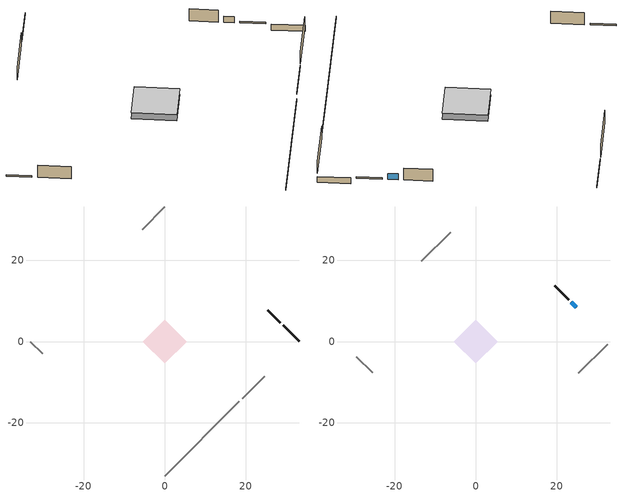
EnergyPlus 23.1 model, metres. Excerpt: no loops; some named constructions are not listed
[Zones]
crawlspace - vented
 floor foundation (Slab1 construction): -5.38,0 0,5.38 5.38,0 0,-5.38 z-0.91
 wall outside (RimJoist1 construction): 28.52,4.67 25.44,7.75 z0.3:0.61
 wall foundation (FoundationWall1 construction): 33.19,0 29.18,4.01 z-0.91:0.3
 wall adiabatic (FoundationWall2 construction): 0,-33.19 18.44,-14.75 z-0.3:0
 wall adiabatic (RimJoist2 construction): 19.1,-14.09 24.66,-8.53 z0.3:0.61
 wall adiabatic (RimJoist3 construction): -33.19,0 -30.11,-3.08 z0.3:0.61
 wall adiabatic (RimJoist4 construction): 0,33.19 -5.56,27.63 z0.3:0.61
living space
 floor to crawlspace - vented (Floor1 construction): -5.38,0 0,5.38 5.38,0 0,-5.38 z0.3
 wall outside (AdiabaticWallConstruction): 24.78,8.4 23.55,9.64 z0.3:1.49
 wall outside (Wall1 construction): 22.89,10.29 19.49,13.7 z0.3:2.74
 wall adiabatic (Wall2 construction): 25.31,-7.87 32.53,-0.66 z0.3:2.74
 wall adiabatic (Wall3 construction): -29.45,-3.74 -25.44,-7.75 z0.3:2.74
 wall adiabatic (Wall4 construction): -6.22,26.97 -13.43,19.75 z0.3:2.74
 window (WindowConstruction): 24.78,8.4 23.55,9.64 z0.3:1.49
 ceiling adiabatic (Floor2 construction): 0,-5.38 5.38,0 0,5.38 -5.38,0 z0.3
[Material] Roughness=Rough; Thermal Absorptance=0.9
Name | Thickness {m} | Conductivity {W/m-K} | Density {kg/m3} | Specific Heat {J/kg-K} | Solar Absorptance | Visible Absorptance
floor covering | 0.0127 | 0.0433444 | 54.468 | 1339.84 | 0.6 | 0.6
floor stud and cavity | 0.1397 | 0.923637 | 92.3553 | 1139.71 | 0.7 | 0.7
osb sheathing 0.75 in. | 0.01905 | 0.115458 | 512.64 | 1214.23 | 0.7 | 0.7
[Construction]
Floor1 construction Reversed: floor covering, osb sheathing 0.75 in., floor stud and cavity
[Schedule:Day:Interval]
exterior lighting schedule weekday10: No, 05:00, 0.345039, 06:00, 0.277532, 07:00, 0.26253, 08:00, 0.255029, 09:00, 0.247528, 10:00, 0.210024, 11:00, 0.165019, 12:00, 0.112513, 13:00, 0.0900102, 15:00, 0.0825094, 16:00, 0.0900102, 17:00, 0.142516, 18:00, 0.277532, 19:00, 0.367542, 20:00, 0.487555, 21:00, 0.682578, 22:00, 0.787589, 23:00, 0.682578, 24:00, 0.472554
exterior lighting schedule weekday11: No, 05:00, 0.343994, 06:00, 0.276691, 07:00, 0.261734, 08:00, 0.254256, 09:00, 0.246778, 10:00, 0.209387, 11:00, 0.164519, 12:00, 0.112172, 13:00, 0.0897375, 15:00, 0.0822593, 16:00, 0.0897375, 17:00, 0.142084, 18:00, 0.276691, 19:00, 0.366428, 20:00, 0.486078, 21:00, 0.680509, 22:00, 0.785203, 23:00, 0.680509, 24:00, 0.471122
exterior lighting schedule weekday12: No, 05:00, 0.434959, 06:00, 0.349858, 07:00, 0.330947, 08:00, 0.321491, 09:00, 0.312035, 10:00, 0.264757, 11:00, 0.208024, 12:00, 0.141834, 13:00, 0.113467, 15:00, 0.104012, 16:00, 0.113467, 17:00, 0.179657, 18:00, 0.349858, 19:00, 0.463325, 20:00, 0.614615, 21:00, 0.860461, 22:00, 0.99284, 23:00, 0.860461, 24:00, 0.595704
exterior lighting schedule weekend10: No, 02:00, 0.345039, 04:00, 0.337538, 05:00, 0.345039, 06:00, 0.337538, 07:00, 0.330038, 08:00, 0.307535, 09:00, 0.270031, 10:00, 0.225026, 11:00, 0.18002, 12:00, 0.120014, 13:00, 0.0900102, 15:00, 0.0825094, 16:00, 0.0900102, 17:00, 0.142516, 18:00, 0.285032, 19:00, 0.360041, 20:00, 0.450051, 21:00, 0.622571, 22:00, 0.735084, 23:00, 0.637572, 24:00, 0.44255
exterior lighting schedule weekend11: No, 02:00, 0.343994, 04:00, 0.336516, 05:00, 0.343994, 06:00, 0.336516, 07:00, 0.329037, 08:00, 0.306603, 09:00, 0.269212, 10:00, 0.224344, 11:00, 0.179475, 12:00, 0.11965, 13:00, 0.0897375, 15:00, 0.0822593, 16:00, 0.0897375, 17:00, 0.142084, 18:00, 0.284169, 19:00, 0.35895, 20:00, 0.448687, 21:00, 0.620684, 22:00, 0.732856, 23:00, 0.63564, 24:00, 0.441209
exterior lighting schedule weekend12: No, 02:00, 0.434959, 04:00, 0.425503, 05:00, 0.434959, 06:00, 0.425503, 07:00, 0.416047, 08:00, 0.38768, 09:00, 0.340402, 10:00, 0.283669, 11:00, 0.226935, 12:00, 0.15129, 13:00, 0.113467, 15:00, 0.104012, 16:00, 0.113467, 17:00, 0.179657, 18:00, 0.359314, 19:00, 0.45387, 20:00, 0.567337, 21:00, 0.784816, 22:00, 0.926651, 23:00, 0.803728, 24:00, 0.557882
